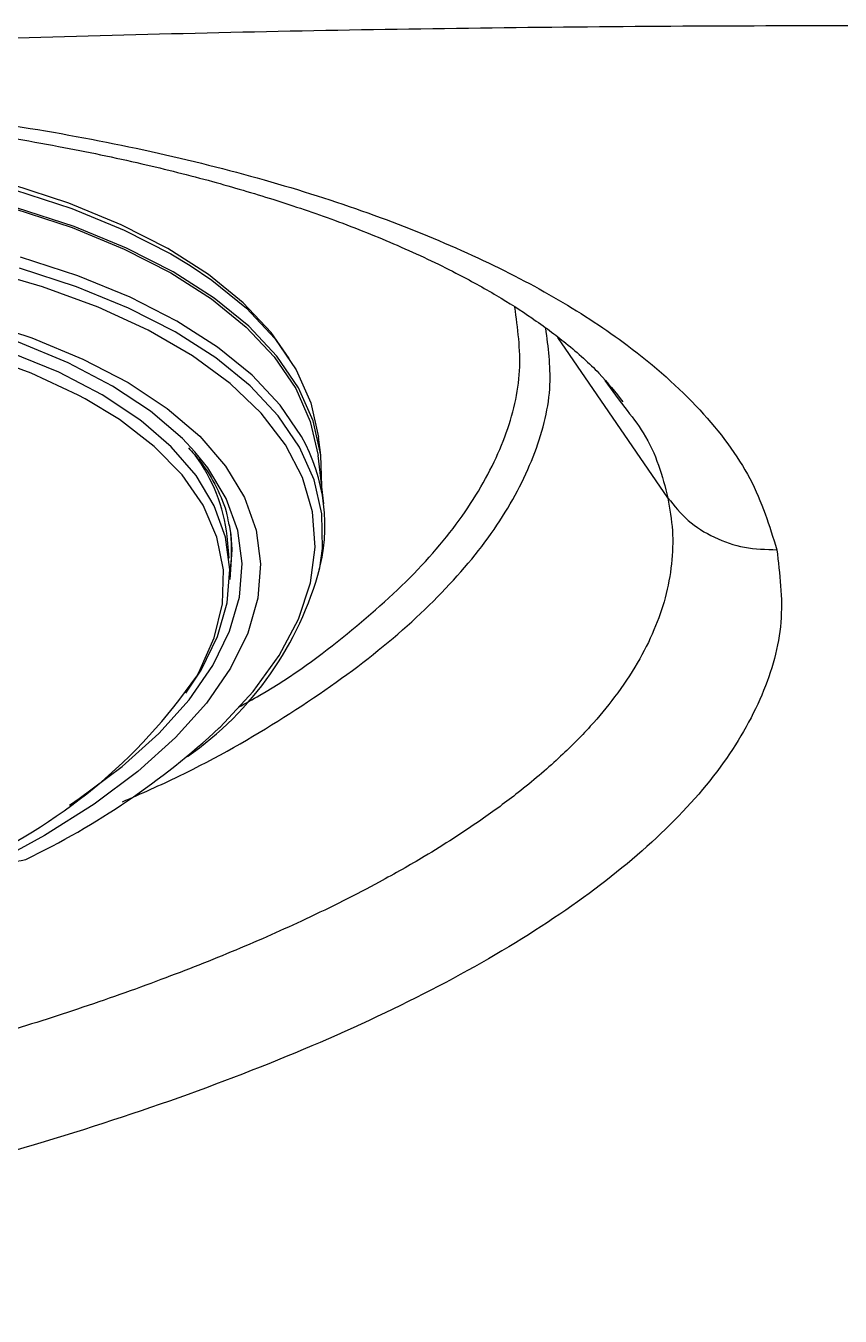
# Model space of a CAD drawing. Extents: x 939 to 1039, y 781 to 934.
# Drawn here: x 963.14 to 964.739, y 875.457 to 877.991 of the extents above; entities that cross this region are included whole.
import ezdxf

# ---------------------------------------------------------------- set-up
doc = ezdxf.new("R2010")
doc.units = 0
doc.header["$MEASUREMENT"] = 0
doc.layers.add('1', color=4, linetype='Continuous')

# ---------------------------------------------------------------- blocks, each defined once
blk = doc.blocks.new('Envoy')
at = {"layer": '1', "color": 3, "linetype": 'Continuous', "lineweight": 25}
for p, q in [((25.7473, 77.8897), (25.5311, 78.2051)), ((25.6235, 78.1204), (25.6498, 78.0844)), ((25.6498, 78.0844), (25.6623, 78.0673)), ((25.0657, 77.9739), (25.0614, 78.0092)), ((25.0717, 77.8784), (25.0602, 77.9732)), ((24.886, 77.8377), (24.8892, 77.8169)), ((24.8859, 77.7716), (24.8815, 77.8146))]:
    blk.add_line(p, q, dxfattribs=at)
at = {"layer": '1', "color": 3, "linetype": 'Continuous', "lineweight": 25, "flags": 128}
for points in [[(22.0128, 78.2449), (22.1332, 78.3014), (22.2621, 78.354), (22.3985, 78.4023), (22.5413, 78.446), (22.6896, 78.4846), (22.8421, 78.518), (22.9978, 78.5458), (23.1553, 78.5679), (23.3136, 78.584), (23.4713, 78.5942), (23.6274, 78.5982), (23.7807, 78.596), (23.9298, 78.5877), (24.0738, 78.5733), (24.2115, 78.553), (24.342, 78.5269), (24.464, 78.4951), (24.5769, 78.458), (24.6796, 78.4158), (24.7715, 78.3688), (24.8089, 78.3464)], [(25.0038, 78.1638), (24.9683, 78.2143), (24.9131, 78.2731), (24.8452, 78.3283), (24.7652, 78.3795), (24.6736, 78.4263), (24.5712, 78.4684), (24.4587, 78.5054)], [(25.0675, 77.913), (25.0656, 77.9739), (25.0505, 78.0409), (25.0218, 78.1057), (24.9795, 78.1678), (24.9241, 78.2268), (24.856, 78.2822), (24.7758, 78.3336), (24.6839, 78.3805), (24.5812, 78.4227), (24.4683, 78.4598)], [(24.4647, 78.4577), (24.5772, 78.4207), (24.6796, 78.3786), (24.7712, 78.3318), (24.8512, 78.2806), (24.9191, 78.2254), (24.9743, 78.1666), (25.0164, 78.1047), (25.0451, 78.0401), (25.0602, 77.9733), (25.0602, 77.9732)], [(25.0277, 78.0103), (24.9858, 78.0717), (24.9306, 78.1305), (24.8627, 78.1857), (24.7827, 78.237), (24.6911, 78.2838), (24.5887, 78.3258), (24.4762, 78.3628)], [(25.0639, 77.7524), (25.069, 77.7902), (25.0677, 77.8584), (25.0527, 77.9249), (25.0241, 77.9893), (24.9821, 78.051), (24.9271, 78.1096), (24.8594, 78.1646), (24.7797, 78.2156), (24.6884, 78.2623), (24.5863, 78.3042), (24.4742, 78.3411)], [(24.8663, 77.4378), (24.8678, 77.4392), (24.9326, 77.5093), (24.9841, 77.5803), (25.0217, 77.6516), (25.0453, 77.7228), (25.0545, 77.7932), (25.0494, 77.8623), (25.0299, 77.9295), (24.9963, 77.9942), (24.9487, 78.056), (24.8877, 78.1144), (24.8136, 78.1688), (24.727, 78.2189), (24.6287, 78.2642), (24.5195, 78.3043), (24.4003, 78.3391)], [(24.8089, 78.3464), (24.8518, 78.3175), (24.9199, 78.2621), (24.9752, 78.2031), (25.0175, 78.141), (25.0463, 78.0762), (25.0614, 78.0092), (25.0614, 78.0092)], [(24.3879, 78.24), (24.4984, 78.2039), (24.5984, 78.1625), (24.6872, 78.1163), (24.7639, 78.0655), (24.8279, 78.0107), (24.8786, 77.9522), (24.9156, 77.8906), (24.9386, 77.8265), (24.9475, 77.7603), (24.942, 77.6926), (24.9223, 77.6241), (24.8886, 77.5552), (24.8411, 77.4866), (24.7802, 77.4189), (24.7065, 77.3526), (24.6205, 77.2883), (24.5231, 77.2266), (24.415, 77.1679)], [(24.8186, 77.9804), (24.7943, 78.0062), (24.7316, 78.0598), (24.6566, 78.1095), (24.5697, 78.1548), (24.4718, 78.1953), (24.3637, 78.2306), (24.2462, 78.2605), (24.1205, 78.2847), (23.9875, 78.3029), (23.8485, 78.3151), (23.7045, 78.3212), (23.5569, 78.321), (23.4068, 78.3146), (23.2556, 78.302), (23.1046, 78.2834), (22.955, 78.2589), (22.8081, 78.2287), (22.6652, 78.193), (22.5275, 78.1523), (22.3961, 78.1067), (22.2723, 78.0568), (22.1569, 78.0029)], [(24.7176, 78.0375), (24.7104, 78.043), (24.6365, 78.0919), (24.551, 78.1365), (24.4546, 78.1763), (24.3481, 78.2111), (24.2325, 78.2405), (24.1087, 78.2643), (23.9777, 78.2823), (23.8408, 78.2943), (23.6991, 78.3003), (23.5537, 78.3001), (23.4059, 78.2938), (23.2571, 78.2814), (23.1084, 78.2631), (22.9611, 78.2389), (22.8164, 78.2092), (22.6757, 78.1741), (22.5401, 78.134), (22.4108, 78.0891), (22.2888, 78.0399), (22.1753, 77.9869)], [(24.6029, 78.0843), (24.5895, 78.0915), (24.4969, 78.1348), (24.3932, 78.173), (24.2793, 78.2056), (24.1564, 78.2325), (24.0255, 78.2533), (23.8879, 78.2679), (23.7447, 78.2761), (23.5973, 78.2779), (23.4469, 78.2733), (23.2951, 78.2623), (23.143, 78.2449), (22.9922, 78.2214), (22.8439, 78.1919), (22.6996, 78.1568), (22.5605, 78.1164), (22.4279, 78.0709), (22.3029, 78.0209), (22.2119, 77.9791)], [(24.822, 77.5398), (24.8259, 77.5468), (24.8565, 77.6146), (24.8726, 77.6819), (24.8744, 77.7482), (24.8617, 77.8128), (24.8346, 77.8752), (24.7934, 77.9348), (24.7385, 77.991), (24.6703, 78.0434), (24.6029, 78.0843)], [(24.8008, 77.506), (24.8306, 77.5512), (24.8631, 77.6176), (24.8821, 77.6836), (24.8873, 77.7488), (24.8788, 77.8126), (24.8566, 77.8744), (24.821, 77.9338), (24.7721, 77.9901), (24.7176, 78.0375)], [(24.5722, 77.2863), (24.5913, 77.2992), (24.6754, 77.3621), (24.7476, 77.427), (24.8072, 77.4933), (24.8537, 77.5604), (24.8867, 77.6278), (24.906, 77.6949), (24.9113, 77.7611), (24.9027, 77.8259), (24.8801, 77.8887), (24.8439, 77.949), (24.8186, 77.9804)], [(24.8892, 77.8169), (24.8913, 77.7882), (24.8872, 77.7292)]]:
    blk.add_lwpolyline(points, dxfattribs=at)
at = {"layer": '1', "color": 3, "linetype": 'Continuous', "lineweight": 25}
for centre, radius, start, end in [((24.72, 77.8358), 0.3537, 344.1225, 29.5618), ((24.552, 77.7766), 0.3318, 6.5721, 36.4101), ((24.5809, 77.787), 0.3097, 351.7776, 6.1586), ((24.4274, 77.9227), 0.6589, 304.8306, 345.0153), ((23.9401, 78.1469), 1.0707, 293.4787, 325.4583), ((23.8161, 78.5747), 1.5477, 295.6657, 312.7322), ((24.3559, 77.7504), 0.5854, 275.7904, 282.884)]:
    blk.add_arc(centre, radius, start, end, dxfattribs=at)
for points, knots in [([(31.1657, 78.5151), (30.8955, 78.5526), (30.347, 78.6288), (29.5113, 78.7019), (28.6592, 78.7564), (27.797, 78.7922), (26.9284, 78.8128), (26.0982, 78.8188), (25.3092, 78.8131), (24.5638, 78.7973), (23.8225, 78.7704), (23.0876, 78.7312), (22.3617, 78.6769), (21.65, 78.6076), (21.1829, 78.5402), (20.9528, 78.507)], [0, 0, 0, 0, 0.079902, 0.162235, 0.24568, 0.330037, 0.415019, 0.500226, 0.573256, 0.646155, 0.718667, 0.790568, 0.861746, 0.931901, 1, 1, 1, 1]), ([(20.5832, 76.9756), (20.5779, 77.0326), (20.5673, 77.1461), (20.6092, 77.3289), (20.691, 77.5134), (20.8145, 77.6955), (20.9761, 77.8706), (21.1737, 78.0348), (21.4046, 78.185), (21.6665, 78.3186), (21.9564, 78.4336), (22.271, 78.5284), (22.6061, 78.6019), (22.9565, 78.6532), (23.3164, 78.6822), (23.6786, 78.6887), (24.0057, 78.6746), (24.2937, 78.6464), (24.5424, 78.6097), (24.7775, 78.5622), (24.9964, 78.5047), (25.1969, 78.4379), (25.3771, 78.3627), (25.5354, 78.2801), (25.6857, 78.1811), (25.8161, 78.0641), (25.9174, 77.9291), (25.9465, 77.8349), (25.9611, 77.7879)], [0, 0, 0, 0, 0.041572, 0.082848, 0.123828, 0.164547, 0.205072, 0.245501, 0.28596, 0.326574, 0.367467, 0.40874, 0.450453, 0.492617, 0.535186, 0.578064, 0.621111, 0.653428, 0.685697, 0.717862, 0.749882, 0.78173, 0.813393, 0.844869, 0.87617, 0.91765, 0.958905, 1, 1, 1, 1]), ([(20.7945, 77.4731), (20.815, 77.519), (20.8539, 77.6059), (20.9467, 77.7361), (21.0526, 77.8539), (21.1616, 77.9536), (21.2675, 78.0367), (21.3648, 78.104), (21.4578, 78.1621), (21.57, 78.2257), (21.7207, 78.3011), (21.92, 78.3848), (22.1572, 78.466), (22.4298, 78.539), (22.7373, 78.5995), (23.0466, 78.6393), (23.3479, 78.6607), (23.6258, 78.6664), (23.8935, 78.6587), (24.1382, 78.6402), (24.3558, 78.6138), (24.546, 78.5824), (24.7097, 78.5482), (24.8498, 78.5129), (24.9765, 78.4756), (25.0985, 78.434), (25.2194, 78.3857), (25.3247, 78.3359), (25.4113, 78.288), (25.4847, 78.2413), (25.553, 78.1901), (25.6149, 78.1346), (25.6443, 78.0969), (25.6589, 78.0781)], [0, 0, 0, 0, 0.045684, 0.086456, 0.122363, 0.153956, 0.181308, 0.204139, 0.222699, 0.242619, 0.273876, 0.310374, 0.350437, 0.393806, 0.440583, 0.490839, 0.53083, 0.572566, 0.612704, 0.649921, 0.684146, 0.715342, 0.743494, 0.768612, 0.791436, 0.816296, 0.843853, 0.872535, 0.89473, 0.916318, 0.940932, 0.970596, 1, 1, 1, 1]), ([(24.9038, 77.4784), (24.918, 77.4863), (25, 77.5316), (25.1213, 77.6222), (25.2623, 77.7482), (25.366, 77.8785), (25.4327, 78.0097), (25.4639, 78.1397), (25.4523, 78.2231), (25.4466, 78.2645)], [0, 0, 0, 0, 0.033821, 0.195216, 0.356612, 0.518008, 0.679403, 0.840799, 1, 1, 1, 1]), ([(24.6761, 77.2927), (24.7136, 77.3093), (24.83, 77.3607), (24.9972, 77.4579), (25.1745, 77.5814), (25.3167, 77.7112), (25.4236, 77.8445), (25.4916, 77.979), (25.523, 78.1064), (25.5123, 78.1861), (25.5073, 78.2228)], [0, 0, 0, 0, 0.064907, 0.201358, 0.33781, 0.474261, 0.610712, 0.747164, 0.883615, 1, 1, 1, 1]), ([(25.6623, 78.0673), (25.6753, 78.0508), (25.7201, 77.9936), (25.736, 77.9328), (25.7473, 77.8897)], [0, 0, 0, 0, 0.28932, 1, 1, 1, 1]), ([(24.8056, 77.9882), (24.8136, 77.9795), (24.8367, 77.9541), (24.8619, 77.91), (24.8804, 77.8678), (24.8839, 77.8424), (24.8849, 77.8353)], [0, 0, 0, 0, 0.179183, 0.519959, 0.866073, 1, 1, 1, 1]), ([(25.7473, 77.8897), (25.7509, 77.8683), (25.7581, 77.8252), (25.7558, 77.7597), (25.7437, 77.6946), (25.7212, 77.6296), (25.6884, 77.5645), (25.6461, 77.5013), (25.5942, 77.4389), (25.5319, 77.3761), (25.4597, 77.3147), (25.3723, 77.2502), (25.2812, 77.1915), (25.1666, 77.1265), (25.044, 77.0647), (24.9, 77.001), (24.7504, 76.942), (24.5926, 76.8862), (24.3853, 76.8205), (24.1279, 76.7499), (23.8132, 76.6782), (23.5445, 76.6279), (23.3268, 76.5933), (23.1622, 76.5703), (22.9992, 76.5506), (22.8372, 76.534), (22.6754, 76.5206), (22.5086, 76.5104), (22.3333, 76.5037), (22.1553, 76.5021), (21.9691, 76.5065), (21.7989, 76.5175), (21.6545, 76.5336), (21.5468, 76.5501), (21.4557, 76.5675), (21.3718, 76.5872), (21.2798, 76.6133), (21.1868, 76.6462), (21.0956, 76.6873), (21.0012, 76.7411), (20.9098, 76.8114), (20.8304, 76.9033), (20.7736, 77.0056), (20.7567, 77.082), (20.7481, 77.1207)], [0, 0, 0, 0, 0.020068, 0.040361, 0.060877, 0.080467, 0.100776, 0.121799, 0.140236, 0.16063, 0.18297, 0.201319, 0.226405, 0.244539, 0.271893, 0.295859, 0.319858, 0.34525, 0.369095, 0.411602, 0.453311, 0.495252, 0.516302, 0.537467, 0.558757, 0.579359, 0.600563, 0.622381, 0.64594, 0.672014, 0.69695, 0.726837, 0.749505, 0.766392, 0.781175, 0.797565, 0.812763, 0.834842, 0.855802, 0.875635, 0.907231, 0.938042, 0.968613, 1, 1, 1, 1]), ([(25.7473, 77.8897), (25.7598, 77.8742), (25.7847, 77.8432), (25.8373, 77.8105), (25.897, 77.7897), (25.9397, 77.7885), (25.9611, 77.7879)], [0, 0, 0, 0, 0.250005, 0.500004, 0.750003, 1, 1, 1, 1]), ([(25.9611, 77.7879), (25.9669, 77.7405), (25.9784, 77.6458), (25.9382, 77.5021), (25.8568, 77.3599), (25.7312, 77.221), (25.5645, 77.0871), (25.359, 76.9597), (25.1179, 76.8401), (24.845, 76.7294), (24.5449, 76.6288), (24.2226, 76.5391), (23.8835, 76.4613), (23.5335, 76.3962), (23.1788, 76.3447), (22.8255, 76.3076), (22.4797, 76.2859), (22.1472, 76.2808), (21.8337, 76.2934), (21.5685, 76.3226), (21.3489, 76.3643), (21.1698, 76.414), (21.0112, 76.4766), (20.8749, 76.5521), (20.7624, 76.6404), (20.6756, 76.7411), (20.6128, 76.8524), (20.593, 76.9346), (20.5832, 76.9756)], [0, 0, 0, 0, 0.0407458, 0.0814736, 0.1222416, 0.1631008, 0.2040906, 0.2452365, 0.2865521, 0.3280388, 0.3696881, 0.4114811, 0.4533919, 0.495396, 0.5374719, 0.5795952, 0.6217477, 0.6639177, 0.706095, 0.748271, 0.7799046, 0.8115215, 0.8431104, 0.874655, 0.9061388, 0.9375415, 0.9688363, 1, 1, 1, 1])]:
    blk.add_open_spline(points, degree=3, knots=knots, dxfattribs=at)

msp = doc.modelspace()

# ---------------------------------------------------------------- block references
at = {"layer": '1'}
msp.add_blockref('Envoy', (938.6538, 799.1744), dxfattribs=at)

doc.saveas('drawing.dxf')
